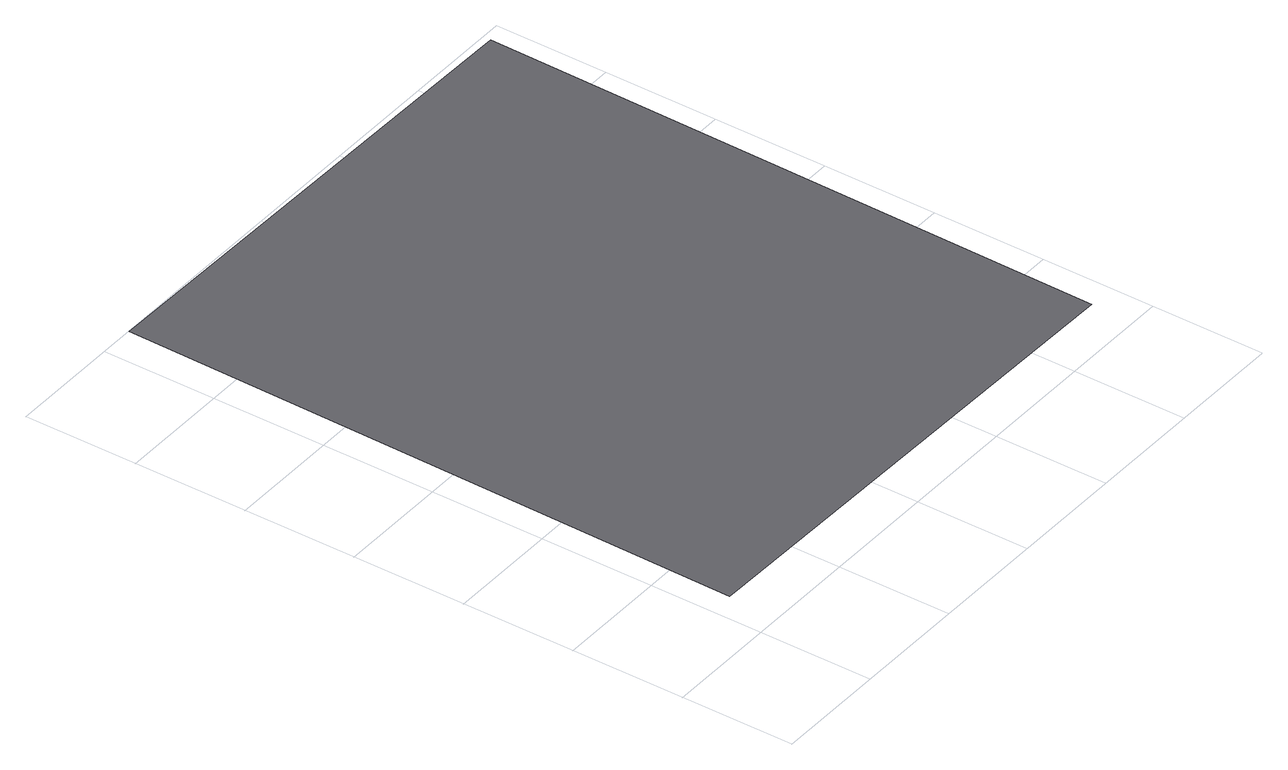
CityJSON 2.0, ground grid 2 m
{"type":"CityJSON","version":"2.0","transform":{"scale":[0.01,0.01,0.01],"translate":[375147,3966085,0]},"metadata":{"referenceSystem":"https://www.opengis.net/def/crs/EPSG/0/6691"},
"CityObjects":{
"road1":{"type":"Road","attributes":{"name":"11100-tran-1","class":"1040","function":"3"},"geometry":[{"type":"MultiSurface","lod":"1","boundaries":[[[0,1,2,3]]],"semantics":{"surfaces":[{"type":"TrafficArea","function":"1000"}],"values":[0]}}]}
},
"vertices":[
[966,1186,0],[63,1199,0],[47,90,0],[951,77,0]
]}
